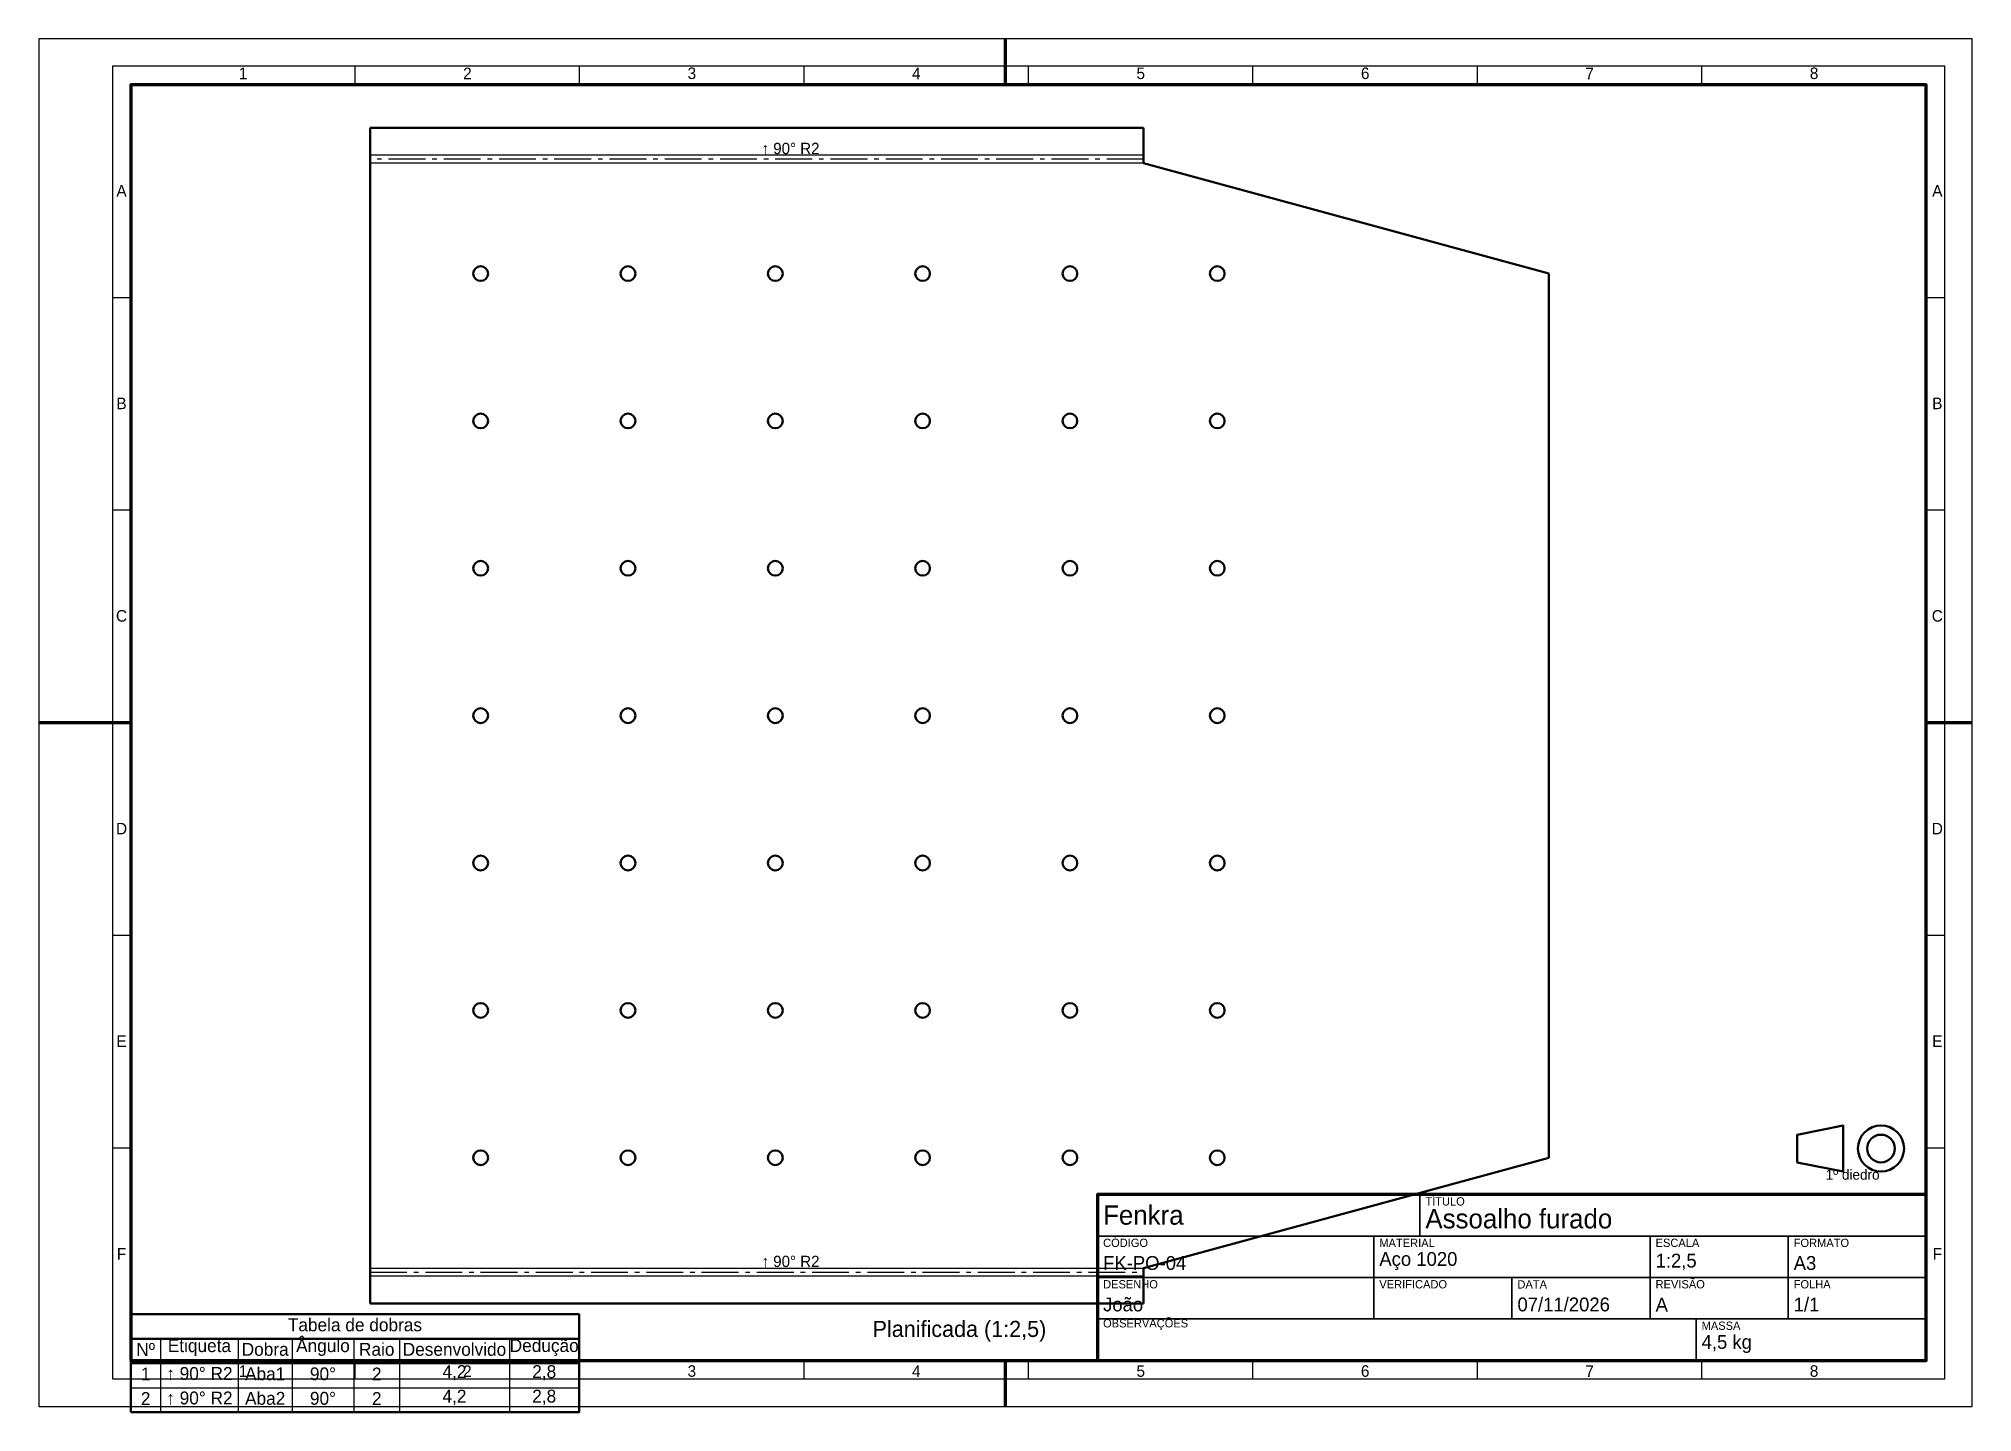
# Model space of a CAD drawing. Header units: millimetres. Extents: x 0 to 420, y -1 to 297.
import ezdxf

# ---------------------------------------------------------------- set-up
doc = ezdxf.new("R2010")
doc.units = ezdxf.units.MM
doc.linetypes.add('CENTER', pattern=[12, 8, -1.5, 1, -1.5])
for name, color, linetype, lineweight in [('CENTRO', 1, 'CENTER', 25), ('FINA', 3, 'Continuous', 25), ('MOLDURA', 7, 'Continuous', 70), ('VISIVEL', 7, 'Continuous', 50)]:
    doc.layers.add(name, color=color, linetype=linetype, lineweight=lineweight)

msp = doc.modelspace()

# ---------------------------------------------------------------- linework, layer by layer
at = {"layer": 'CENTRO'}
for p, q in [((240, 270.8357), (72, 270.8357)), ((72, 29.1643), (240, 29.1643))]:
    msp.add_line(p, q, dxfattribs=at)
at = {"layer": 'FINA'}
for p, q in [((68.75, 287), (68.75, 291)), ((117.5, 287), (117.5, 291)), ((166.25, 287), (166.25, 291)), ((215, 287), (215, 291)), ((263.75, 287), (263.75, 291)), ((312.5, 287), (312.5, 291)), ((361.25, 287), (361.25, 291)), ((240, 271.6713), (72, 271.6713)), ((240, 270), (72, 270)), ((16, 240.8333), (20, 240.8333)), ((410, 240.8333), (414, 240.8333)), ((16, 194.6667), (20, 194.6667)), ((410, 194.6667), (414, 194.6667)), ((16, 148.5), (20, 148.5)), ((410, 148.5), (414, 148.5)), ((16, 102.3333), (20, 102.3333)), ((410, 102.3333), (414, 102.3333)), ((16, 56.1667), (20, 56.1667)), ((410, 56.1667), (414, 56.1667)), ((72, 30), (240, 30)), ((72, 28.3287), (240, 28.3287)), ((26.472, 14.68), (26.472, -1.28)), ((43.36, 14.68), (43.36, -1.28)), ((55.04, 14.68), (55.04, -1.28)), ((68.456, 14.68), (68.456, -1.28)), ((78.4, 14.68), (78.4, -1.28)), ((102.232, 14.68), (102.232, -1.28)), ((68.75, 6), (68.75, 10)), ((117.5, 6), (117.5, 10)), ((166.25, 6), (166.25, 10)), ((215, 6), (215, 10)), ((263.75, 6), (263.75, 10)), ((312.5, 6), (312.5, 10)), ((361.25, 6), (361.25, 10)), ((20, 4.04), (117.384, 4.04))]:
    msp.add_line(p, q, dxfattribs=at)
for points in [[(0, 0), (420, 0), (420, 297), (0, 297), (0, 0)], [(16, 6), (414, 6), (414, 291), (16, 291), (16, 6)], [(230, 37), (300, 37), (300, 46), (230, 46), (230, 37)], [(300, 37), (410, 37), (410, 46), (300, 46), (300, 37)], [(230, 28), (290, 28), (290, 37), (230, 37), (230, 28)], [(290, 28), (350, 28), (350, 37), (290, 37), (290, 28)], [(350, 28), (380, 28), (380, 37), (350, 37), (350, 28)], [(380, 28), (410, 28), (410, 37), (380, 37), (380, 28)], [(230, 19), (290, 19), (290, 28), (230, 28), (230, 19)], [(290, 19), (320, 19), (320, 28), (290, 28), (290, 19)], [(320, 19), (350, 19), (350, 28), (320, 28), (320, 19)], [(350, 19), (380, 19), (380, 28), (350, 28), (350, 19)], [(380, 19), (410, 19), (410, 28), (380, 28), (380, 19)], [(230, 10), (360, 10), (360, 19), (230, 19), (230, 10)], [(360, 10), (410, 10), (410, 19), (360, 19), (360, 10)]]:
    msp.add_lwpolyline(points, dxfattribs=at)
at = {"layer": 'MOLDURA'}
for p, q in [((210, 287), (210, 297)), ((0, 148.5), (20, 148.5)), ((410, 148.5), (420, 148.5)), ((210, 0), (210, 10))]:
    msp.add_line(p, q, dxfattribs=at)
for points in [[(20, 10), (410, 10), (410, 287), (20, 287), (20, 10)], [(230, 10), (410, 10), (410, 46), (230, 46), (230, 10)]]:
    msp.add_lwpolyline(points, dxfattribs=at)
at = {"layer": 'VISIVEL'}
for p, q in [((72, 270), (72, 277.6713)), ((240, 277.6713), (72, 277.6713)), ((240, 270), (240, 277.6713)), ((72, 270), (72, 30)), ((72, 270), (72, 270)), ((240, 270), (240, 270)), ((328, 246), (240, 270)), ((328, 54), (328, 246)), ((240, 30), (328, 54)), ((72, 30), (72, 30)), ((72, 30), (72, 22.3287)), ((240, 30), (240, 22.3287)), ((240, 30), (240, 30)), ((72, 22.3287), (240, 22.3287)), ((20, 14.68), (117.384, 14.68)), ((20, 9.36), (117.384, 9.36))]:
    msp.add_line(p, q, dxfattribs=at)
for points in [[(381.96, 53), (391.96, 51), (391.96, 61), (381.96, 59), (381.96, 53)], [(20, -1.28), (117.384, -1.28), (117.384, 20), (20, 20), (20, -1.28)]]:
    msp.add_lwpolyline(points, dxfattribs=at)
for centre, radius in [((96, 246), 1.6), ((128, 246), 1.6), ((160, 246), 1.6), ((192, 246), 1.6), ((224, 246), 1.6), ((256, 246), 1.6), ((96, 214), 1.6), ((128, 214), 1.6), ((160, 214), 1.6), ((192, 214), 1.6), ((224, 214), 1.6), ((256, 214), 1.6), ((96, 182), 1.6), ((128, 182), 1.6), ((160, 182), 1.6), ((192, 182), 1.6), ((224, 182), 1.6), ((256, 182), 1.6), ((96, 150), 1.6), ((128, 150), 1.6), ((160, 150), 1.6), ((192, 150), 1.6), ((224, 150), 1.6), ((256, 150), 1.6), ((96, 118), 1.6), ((128, 118), 1.6), ((160, 118), 1.6), ((192, 118), 1.6), ((224, 118), 1.6), ((256, 118), 1.6), ((96, 86), 1.6), ((128, 86), 1.6), ((160, 86), 1.6), ((192, 86), 1.6), ((224, 86), 1.6), ((256, 86), 1.6), ((400.16, 56), 5), ((400.16, 56), 3), ((96, 54), 1.6), ((128, 54), 1.6), ((160, 54), 1.6), ((192, 54), 1.6), ((224, 54), 1.6), ((256, 54), 1.6)]:
    msp.add_circle(centre, radius, dxfattribs=at)

# ---------------------------------------------------------------- texts
at = {"layer": 'FINA'}
for s, insert, char_height, attachment_point in [('1', (44.375, 288.2), 2.5, 8), ('2', (93.125, 288.2), 2.5, 8), ('3', (141.875, 288.2), 2.5, 8), ('4', (190.625, 288.2), 2.5, 8), ('5', (239.375, 288.2), 2.5, 8), ('6', (288.125, 288.2), 2.5, 8), ('7', (336.875, 288.2), 2.5, 8), ('8', (385.625, 288.2), 2.5, 8), ('↑ 90° R2', (157, 271.8357), 2.45, 7), ('A', (18, 262.7167), 2.5, 8), ('A', (412.4, 262.7167), 2.5, 8), ('B', (18, 216.55), 2.5, 8), ('B', (412.4, 216.55), 2.5, 8), ('C', (18, 170.3833), 2.5, 8), ('C', (412.4, 170.3833), 2.5, 8), ('D', (18, 124.2167), 2.5, 8), ('D', (412.4, 124.2167), 2.5, 8), ('E', (18, 78.05), 2.5, 8), ('E', (412.4, 78.05), 2.5, 8), ('1º diedro', (394, 49.2), 2.2, 8), ('Fenkra', (231.2, 39.4), 4.2, 7), ('Assoalho furado', (301.2, 38.6), 4.2, 7), ('TÍTULO', (301.2, 43.6), 1.8, 7), ('F', (18, 31.8833), 2.5, 8), ('CÓDIGO', (231.2, 34.6), 1.8, 7), ('MATERIAL', (291.2, 34.6), 1.8, 7), ('ESCALA', (351.2, 34.6), 1.8, 7), ('FORMATO', (381.2, 34.6), 1.8, 7), ('F', (412.4, 31.8833), 2.5, 8), ('↑ 90° R2', (157, 30.1643), 2.45, 7), ('FK-PO-04', (231.2, 29.6), 3, 7), ('Aço 1020', (291.2, 29.6), 3, 7), ('1:2,5', (351.2, 29.6), 3, 7), ('A3', (381.2, 29.6), 3, 7), ('DESENHO', (231.2, 25.6), 1.8, 7), ('VERIFICADO', (291.2, 25.6), 1.8, 7), ('DATA', (321.2, 25.6), 1.8, 7), ('REVISÃO', (351.2, 25.6), 1.8, 7), ('FOLHA', (381.2, 25.6), 1.8, 7), ('João', (231.2, 20.6), 3, 7), ('07/11/2026', (321.2, 20.6), 3, 7), ('A', (351.2, 20.6), 3, 7), ('1/1', (381.2, 20.6), 3, 7), ('Tabela de dobras', (68.692, 16.276), 2.8, 8), ('Planificada (1:2,5)', (200, 14.0287), 3.5, 8), ('OBSERVAÇÕES', (231.2, 16.6), 1.8, 7), ('MASSA', (361.2, 16.6), 1.8, 7), ('Nº', (23.236, 10.956), 2.8, 8), ('Etiqueta', (34.916, 10.956), 2.8, 8), ('Dobra', (49.2, 10.956), 2.8, 8), ('Ângulo', (61.748, 10.956), 2.8, 8), ('Raio', (73.428, 10.956), 2.8, 8), ('Desenvolvido', (90.316, 10.956), 2.8, 8), ('Dedução', (109.808, 10.956), 2.8, 8), ('4,5 kg', (361.2, 11.6), 3, 7), ('1', (23.236, 5.636), 2.8, 8), ('↑ 90° R2', (34.916, 5.636), 2.8, 8), ('1', (44.375, 6.4), 2.5, 8), ('Aba1', (49.2, 5.636), 2.8, 8), ('90°', (61.748, 5.636), 2.8, 8), ('2', (73.428, 5.636), 2.8, 8), ('4,2', (90.316, 5.636), 2.8, 8), ('2', (93.125, 6.4), 2.5, 8), ('2,8', (109.808, 5.636), 2.8, 8), ('3', (141.875, 6.4), 2.5, 8), ('4', (190.625, 6.4), 2.5, 8), ('5', (239.375, 6.4), 2.5, 8), ('6', (288.125, 6.4), 2.5, 8), ('7', (336.875, 6.4), 2.5, 8), ('8', (385.625, 6.4), 2.5, 8), ('2', (23.236, 0.316), 2.8, 8), ('↑ 90° R2', (34.916, 0.316), 2.8, 8), ('Aba2', (49.2, 0.316), 2.8, 8), ('90°', (61.748, 0.316), 2.8, 8), ('2', (73.428, 0.316), 2.8, 8), ('4,2', (90.316, 0.316), 2.8, 8), ('2,8', (109.808, 0.316), 2.8, 8)]:
    msp.add_mtext(s, dxfattribs=dict(at, insert=insert, char_height=char_height, attachment_point=attachment_point))

doc.saveas('drawing.dxf')
